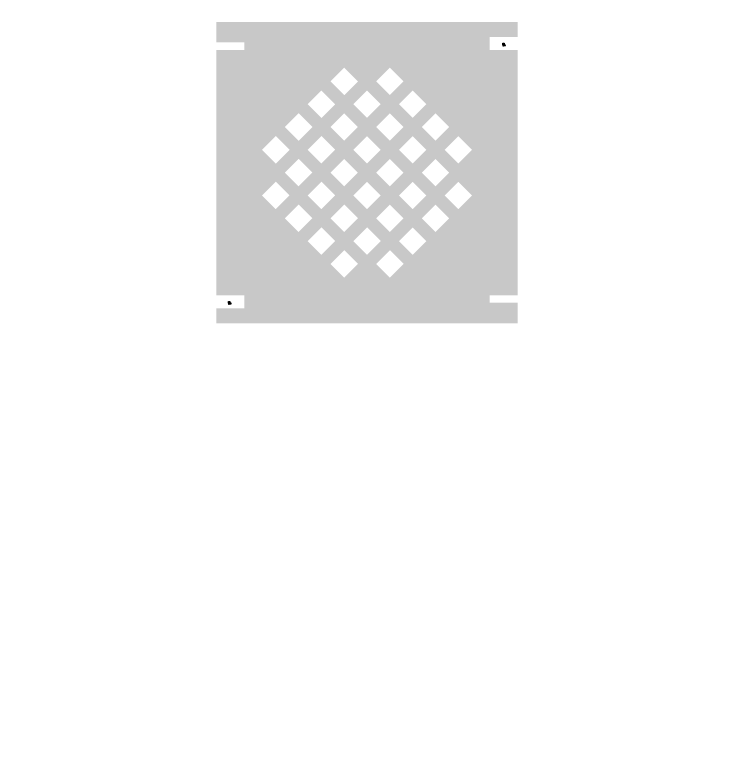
# Model space of a CAD drawing. Header units: inches. Extents: x -55000 to 163233, y -55008 to 54992.
# Drawn here: x 11078 to 17667, y -13892 to -6885 of the extents above; entities that cross this region are included whole.
import ezdxf

# ---------------------------------------------------------------- set-up
doc = ezdxf.new("R2010")
doc.units = ezdxf.units.IN
doc.header["$MEASUREMENT"] = 0
doc.linetypes.add('ACAD_ISO07W100', pattern=[3, 0, -3])
doc.layers.get('0').update_dxf_attribs({"color": 20, "linetype": 'ACAD_ISO07W100'})
doc.layers.add('L10D0 Abs', color=4, linetype='Continuous')

# ---------------------------------------------------------------- blocks, each defined once
blk = doc.blocks.new('TUNE')
at = {"layer": 'L10D0 Abs'}
for points in [[(-10, 0), (-10, 12), (-14, 12), (-14, 28), (-10, 28), (-10, 16), (-6, 16), (-6, 28), (-2, 28), (-2, 12), (-6, 12), (-6, 0)], [(4, 0), (4, 6), (2, 6), (2, 14), (4, 14), (4, 8), (6, 8), (6, 14), (8, 14), (8, 6), (6, 6), (6, 0)]]:
    blk.add_lwpolyline(points, close=True, dxfattribs=at)

msp = doc.modelspace()

# ---------------------------------------------------------------- hatches: boundary and pattern name
at = {"layer": 'L10D0 Abs', "transparency": 33554483}
h = msp.add_hatch(color=256, dxfattribs=at)
h.dxf.hatch_style = 1
h.paths.add_polyline_path([(12950, -9490), (13210, -9490), (13210, -9610), (12950, -9610), (12950, -9750), (15750, -9750), (15750, -9560), (15490, -9560), (15490, -9490), (15750, -9490), (15750, -7210), (15490, -7210), (15490, -7090), (15750, -7090), (15750, -6950), (12950, -6950), (12950, -7140), (13210, -7140), (13210, -7210), (12950, -7210)])
h.paths.add_polyline_path([(14265.14899, -7501.47349), (14137.86977, -7628.75271), (14010.59055, -7501.47349), (14137.86977, -7374.19427)], flags=16)
h.paths.add_polyline_path([(14053.01695, -7713.60553), (13925.73773, -7840.88475), (13798.45851, -7713.60553), (13925.73773, -7586.32631)], flags=16)
h.paths.add_polyline_path([(14477.28102, -7713.60553), (14350.0018, -7840.88475), (14222.72258, -7713.60553), (14350.0018, -7586.32631)], flags=16)
h.paths.add_polyline_path([(14477.28102, -8137.8696), (14350.0018, -8265.14882), (14222.72258, -8137.8696), (14350.0018, -8010.59038)], flags=16)
h.paths.add_polyline_path([(14689.41306, -9198.52977), (14562.13384, -9325.80899), (14434.85462, -9198.52977), (14562.13384, -9071.25055)], flags=16)
h.paths.add_polyline_path([(15325.80916, -8562.13366), (15198.52994, -8689.41289), (15071.25072, -8562.13366), (15198.52994, -8434.85444)], flags=16)
h.paths.add_polyline_path([(15113.67713, -8774.2657), (14986.39791, -8901.54492), (14859.11868, -8774.2657), (14986.39791, -8646.98648)], flags=16)
h.paths.add_polyline_path([(14901.54509, -8986.39773), (14774.26587, -9113.67695), (14646.98665, -8986.39773), (14774.26587, -8859.11851)], flags=16)
h.paths.add_polyline_path([(15325.80916, -8137.8696), (15198.52994, -8265.14882), (15071.25072, -8137.8696), (15198.52994, -8010.59038)], flags=16)
h.paths.add_polyline_path([(15113.67713, -8350.00163), (14986.39791, -8477.28085), (14859.11868, -8350.00163), (14986.39791, -8222.72241)], flags=16)
h.paths.add_polyline_path([(14901.54509, -8562.13366), (14774.26587, -8689.41289), (14646.98665, -8562.13366), (14774.26587, -8434.85444)], flags=16)
h.paths.add_polyline_path([(14689.41306, -8774.2657), (14562.13384, -8901.54492), (14434.85462, -8774.2657), (14562.13384, -8646.98648)], flags=16)
h.paths.add_polyline_path([(14477.28102, -8986.39773), (14350.0018, -9113.67695), (14222.72258, -8986.39773), (14350.0018, -8859.11851)], flags=16)
h.paths.add_polyline_path([(14265.14899, -9198.52977), (14137.86977, -9325.80899), (14010.59055, -9198.52977), (14137.86977, -9071.25055)], flags=16)
h.paths.add_polyline_path([(15113.67713, -7925.73756), (14986.39791, -8053.01678), (14859.11868, -7925.73756), (14986.39791, -7798.45834)], flags=16)
h.paths.add_polyline_path([(14901.54509, -8137.8696), (14774.26587, -8265.14882), (14646.98665, -8137.8696), (14774.26587, -8010.59038)], flags=16)
h.paths.add_polyline_path([(14689.41306, -8350.00163), (14562.13384, -8477.28085), (14434.85462, -8350.00163), (14562.13384, -8222.72241)], flags=16)
h.paths.add_polyline_path([(14477.28102, -8562.13366), (14350.0018, -8689.41289), (14222.72258, -8562.13366), (14350.0018, -8434.85444)], flags=16)
h.paths.add_polyline_path([(14265.14899, -8774.2657), (14137.86977, -8901.54492), (14010.59055, -8774.2657), (14137.86977, -8646.98648)], flags=16)
h.paths.add_polyline_path([(14053.01695, -8986.39773), (13925.73773, -9113.67695), (13798.45851, -8986.39773), (13925.73773, -8859.11851)], flags=16)
h.paths.add_polyline_path([(14901.54509, -7713.60553), (14774.26587, -7840.88475), (14646.98665, -7713.60553), (14774.26587, -7586.32631)], flags=16)
h.paths.add_polyline_path([(14689.41306, -7925.73756), (14562.13384, -8053.01678), (14434.85462, -7925.73756), (14562.13384, -7798.45834)], flags=16)
h.paths.add_polyline_path([(14265.14899, -8350.00163), (14137.86977, -8477.28085), (14010.59055, -8350.00163), (14137.86977, -8222.72241)], flags=16)
h.paths.add_polyline_path([(14053.01695, -8562.13366), (13925.73773, -8689.41289), (13798.45851, -8562.13366), (13925.73773, -8434.85444)], flags=16)
h.paths.add_polyline_path([(13840.88492, -8774.2657), (13713.6057, -8901.54492), (13586.32648, -8774.2657), (13713.6057, -8646.98648)], flags=16)
h.paths.add_polyline_path([(14689.41306, -7501.47349), (14562.13384, -7628.75271), (14434.85462, -7501.47349), (14562.13384, -7374.19427)], flags=16)
h.paths.add_polyline_path([(14265.14899, -7925.73756), (14137.86977, -8053.01678), (14010.59055, -7925.73756), (14137.86977, -7798.45834)], flags=16)
h.paths.add_polyline_path([(14053.01695, -8137.8696), (13925.73773, -8265.14882), (13798.45851, -8137.8696), (13925.73773, -8010.59038)], flags=16)
h.paths.add_polyline_path([(13840.88492, -8350.00163), (13713.6057, -8477.28085), (13586.32648, -8350.00163), (13713.6057, -8222.72241)], flags=16)
h.paths.add_polyline_path([(13628.75289, -8562.13366), (13501.47366, -8689.41289), (13374.19444, -8562.13366), (13501.47366, -8434.85444)], flags=16)
h.paths.add_polyline_path([(13840.88492, -7925.73756), (13713.6057, -8053.01678), (13586.32648, -7925.73756), (13713.6057, -7798.45834)], flags=16)
h.paths.add_polyline_path([(13628.75289, -8137.8696), (13501.47366, -8265.14882), (13374.19444, -8137.8696), (13501.47366, -8010.59038)], flags=16)

# ---------------------------------------------------------------- linework, layer by layer
msp.add_circle((-19.81589, 126.61364), 50874.56217)

# ---------------------------------------------------------------- block references
for p in [(15625, -7175), (13075, -9575)]:
    msp.add_blockref('TUNE', p)

doc.saveas('drawing.dxf')
